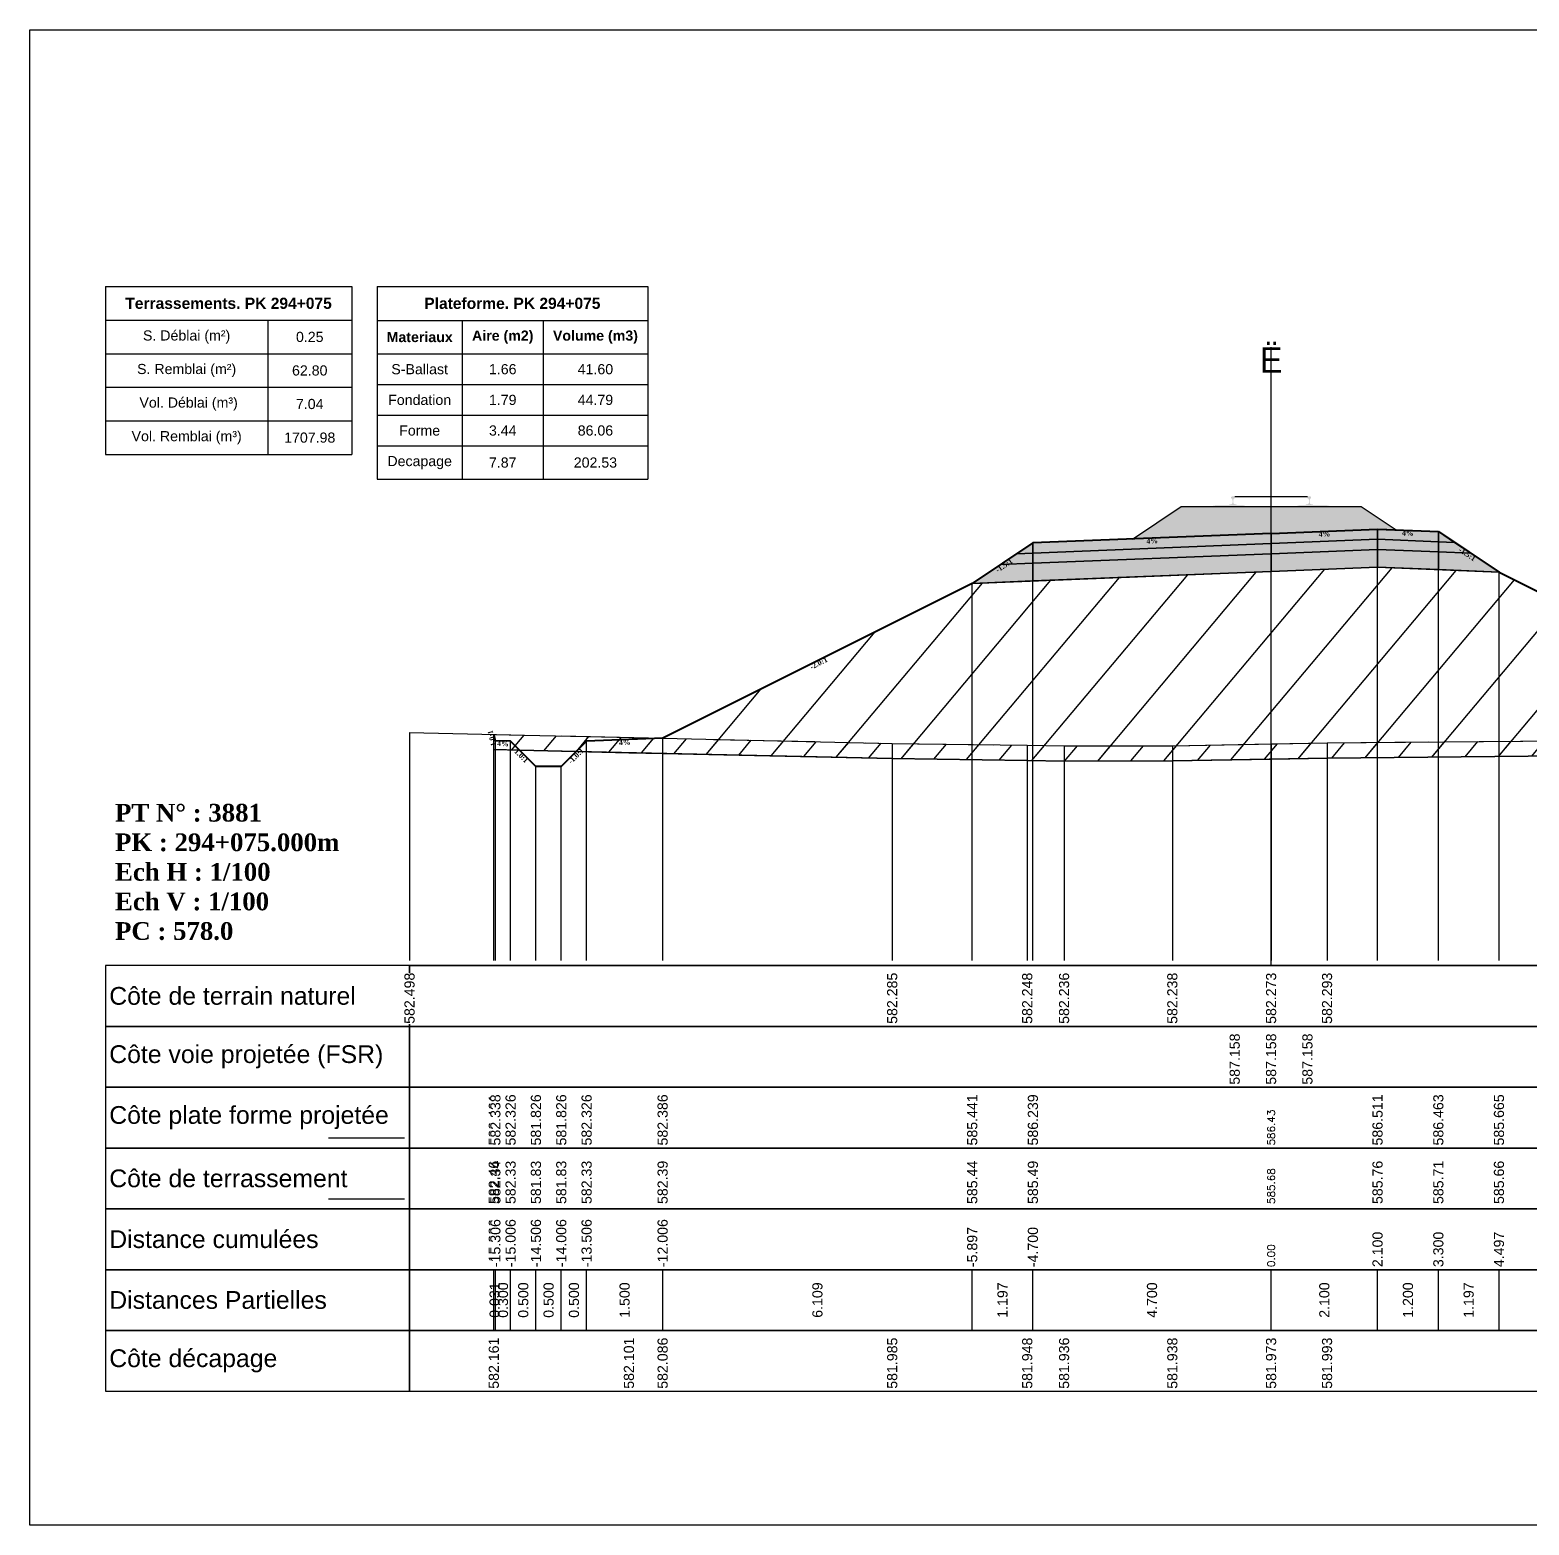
# Model space of a CAD drawing. Header units: millimetres. Extents: x 2762 to 3076, y 916 to 3305.
# Drawn here: x 2797.56 to 2827.14, y 1549.65 to 1579.15 of the extents above; entities that cross this region are included whole.
import ezdxf

# ---------------------------------------------------------------- set-up
doc = ezdxf.new("R2010")
doc.units = ezdxf.units.MM
doc.header["$LTSCALE"] = 2
doc.linetypes.add('CACHE', pattern=[9.525, 6.35, -3.175])
doc.linetypes.add('DASHED', pattern=[0.75, 0.5, -0.25])
for name, color, linetype in [('C-ANNO-TABL', 1, 'Continuous'), ('C-ANNO-TABL-TEXT', 150, 'Continuous'), ('C-ANNO-TABL-TITL', 150, 'Continuous'), ('C-ANNO-TABL-TTBL', 5, 'Continuous'), ('C-ROAD-CORR', 5, 'Continuous'), ('C-ROAD-SCTN', 7, 'Continuous')]:
    doc.layers.add(name, color=color, linetype=linetype)
doc.styles.add('ARIAL', font='arial.ttf')
doc.styles.add('C3D_Etiquette', font='romans.shx')
doc.styles.add('C3D_Profil_Travers', font='romans.shx')
doc.styles.get("Standard").update_dxf_attribs({"font": 'arial.ttf'})

msp = doc.modelspace()

# ---------------------------------------------------------------- hatches: boundary and pattern name
at = {"linetype": 'Continuous', "lineweight": -3}
h = msp.add_hatch(dxfattribs=at)
h.set_pattern_fill('GRAVEL', color=252, scale=0.009, style=0)
h.set_pattern_definition([(228.0128, (2819.486781, 1569.329864), (-1.8288, -2.0574), [0.030755, -3.0447435]), (184.96974, (2819.466207, 1569.307004), (2.743199999, 0.228600013), [0.0527764, -5.2248644]), (132.51045, (2819.413629, 1569.302432), (2.286, -2.5146), [0.0372133, -3.684125]), (267.2737, (2819.324475, 1569.245282), (0.2286, 4.572), [0.0480604, -4.7579794]), (292.83365, (2819.322189, 1569.197276), (-1.143, 2.7432), [0.047127, -4.6655827]), (357.2737, (2819.340477, 1569.153842), (-4.572, 0.2286), [0.0480604, -4.7579794]), (37.69424, (2819.388483, 1569.1515555), (-2.9718, -2.286), [0.0635574, -6.2921804]), (72.25533, (2819.438775, 1569.1904175), (1.6002, 5.0292), [0.0600048, -5.940473]), (121.42957, (2819.457063, 1569.247568), (-1.8288, 2.9718), [0.048223, -4.774099]), (175.23636, (2819.431917, 1569.288716), (2.5146, -0.2286), [0.055054, -2.697654]), (222.39744, (2819.377053, 1569.2932875), (-2.7432, -2.5146), [0.071197, -7.0485095]), (138.81407, (2819.55079, 1569.242996), (-1.6002, 1.3716), [0.0243004, -2.405751]), (171.46923, (2819.532501, 1569.258998), (2.9718, -0.4572), [0.0462314, -4.5769175]), (225, (2819.48678, 1569.26586), (-3e-17, -0.2286), [0.032329, -0.29096]), (203.1986, (2819.47078, 1569.293288), (1.143, 0.4572), [0.01741, -1.723556]), (291.8014, (2819.454777, 1569.28643), (-0.2286, 0.6858), [0.024621, -1.206428]), (30.9638, (2819.46392, 1569.26357), (0.6858, 0.4572), [0.039989, -1.292967]), (161.565, (2819.49821, 1569.28414), (0.4572, -0.2286), [0.028916, -0.693981]), (16.38954, (2819.322189, 1569.28643), (2.286, 0.6858), [0.040508, -4.0102944]), (70.34618, (2819.361051, 1569.29786), (-0.9144, -2.5146), [0.033984, -3.3643994]), (293.1986, (2819.49821, 1569.329864), (-0.4572, 1.143), [0.034819, -1.7061465]), (343.61046, (2819.511927, 1569.29786), (-2.286, 0.6858), [0.040508, -4.0102944]), (339.44395, (2819.32219, 1569.144698), (-1.143, 0.4572), [0.039063, -1.914096]), (294.77514, (2819.358765, 1569.130982), (-1.143, 2.5146), [0.0327305, -3.2403234]), (66.8014, (2819.500497, 1569.101264), (0.4572, 1.143), [0.034819, -1.7061465]), (17.35402, (2819.514213, 1569.133268), (-2.9718, -0.9144), [0.0383204, -3.793714]), (69.44395, (2819.388483, 1569.101264), (-0.4572, -1.143), [0.0195316, -1.933628]), (101.3099, (2819.48678, 1569.101264), (-0.2286, 0.9144), [0.011656, -1.1539795]), (165.9638, (2819.484495, 1569.112694), (0.6858, -0.2286), [0.047127, -0.895415]), (186.009, (2819.438775, 1569.124124), (2.286, 0.2286), [0.043674, -4.323723]), (303.69, (2819.46392, 1569.242996), (-0.2286, 0.4572), [0.032969, -0.79126]), (353.15723, (2819.482209, 1569.2155635), (3.8862, -0.4572), [0.05756, -5.698441]), (60.9454, (2819.53936, 1569.208706), (-0.9144, -1.6002), [0.023536, -2.330045]), (90, (2819.5508, 1569.22928), (-0.2286, 0.2286), [0.013716, -0.214884]), (120.25644, (2819.434203, 1569.130982), (0.9144, -1.6002), [0.031758, -3.1440547]), (48.0128, (2819.418201, 1569.158414), (1.8288, 2.0574), [0.06151, -3.0139886]), (0, (2819.45935, 1569.20413), (0.2286, 0.2286), [0.059436, -0.169164]), (325.30485, (2819.518785, 1569.204134), (2.286, -1.6002), [0.036145, -3.5783385]), (254.0546, (2819.548503, 1569.18356), (-0.2286, -0.9144), [0.033285, -1.6309485]), (207.64598, (2819.539359, 1569.151556), (-4.3434, -2.286), [0.054193, -5.365122]), (175.42608, (2819.491353, 1569.1264095), (-2.9718, 0.2286), [0.0573327, -5.675926])])
h.paths.add_polyline_path([(2819.322, 1569.101), (2820.28, 1569.74), (2823.83, 1569.74), (2824.519, 1569.28), (2824.155, 1569.295)])
msp.add_hatch(color=254, dxfattribs=at).paths.add_polyline_path([(2820.837, 1569.558), (2820.837, 1569.743), (2820.952, 1569.764), (2821.3, 1569.764), (2821.3, 1569.77), (2821.226, 1569.77), (2821.226, 1569.779), (2821.227, 1569.78), (2821.229, 1569.781), (2821.23, 1569.782), (2821.25, 1569.783), (2821.253, 1569.784), (2821.256, 1569.785), (2821.284, 1569.795), (2821.287, 1569.797), (2821.288, 1569.798), (2821.289, 1569.799), (2821.29, 1569.803), (2821.291, 1569.811), (2821.292, 1569.82), (2821.293, 1569.83), (2821.293, 1569.854), (2821.292, 1569.87), (2821.292, 1569.876), (2821.291, 1569.882), (2821.29, 1569.887), (2821.29, 1569.888), (2821.289, 1569.892), (2821.288, 1569.893), (2821.287, 1569.895), (2821.286, 1569.896), (2821.285, 1569.897), (2821.269, 1569.903), (2821.267, 1569.904), (2821.266, 1569.905), (2821.265, 1569.907), (2821.265, 1569.909), (2821.265, 1569.927), (2821.266, 1569.932), (2821.267, 1569.934), (2821.269, 1569.936), (2821.271, 1569.938), (2821.274, 1569.939), (2821.275, 1569.94), (2821.279, 1569.94), (2821.283, 1569.941), (2821.286, 1569.941), (2821.29, 1569.941), (2821.295, 1569.941), (2821.298, 1569.941), (2821.301, 1569.942), (2821.305, 1569.941), (2821.308, 1569.941), (2821.312, 1569.941), (2821.317, 1569.941), (2821.32, 1569.941), (2821.324, 1569.94), (2821.328, 1569.94), (2821.329, 1569.939), (2821.331, 1569.938), (2821.334, 1569.936), (2821.336, 1569.934), (2821.337, 1569.932), (2821.337, 1569.927), (2821.337, 1569.909), (2821.337, 1569.907), (2821.337, 1569.905), (2821.336, 1569.904), (2821.334, 1569.903), (2821.318, 1569.897), (2821.317, 1569.896), (2821.315, 1569.895), (2821.314, 1569.893), (2821.314, 1569.892), (2821.313, 1569.888), (2821.312, 1569.887), (2821.312, 1569.882), (2821.311, 1569.876), (2821.31, 1569.87), (2821.31, 1569.854), (2821.31, 1569.83), (2821.311, 1569.82), (2821.312, 1569.811), (2821.313, 1569.803), (2821.314, 1569.799), (2821.315, 1569.798), (2821.316, 1569.797), (2821.318, 1569.795), (2821.347, 1569.785), (2821.35, 1569.784), (2821.353, 1569.783), (2821.373, 1569.782), (2821.374, 1569.781), (2821.375, 1569.78), (2821.376, 1569.779), (2821.376, 1569.77), (2821.302, 1569.77), (2821.302, 1569.764), (2821.506, 1569.764), (2821.638, 1569.733), (2822.472, 1569.733), (2822.603, 1569.764), (2822.807, 1569.764), (2822.807, 1569.77), (2822.733, 1569.77), (2822.733, 1569.779), (2822.734, 1569.78), (2822.736, 1569.781), (2822.737, 1569.782), (2822.757, 1569.783), (2822.76, 1569.784), (2822.763, 1569.785), (2822.791, 1569.795), (2822.794, 1569.797), (2822.795, 1569.798), (2822.796, 1569.799), (2822.797, 1569.803), (2822.798, 1569.811), (2822.799, 1569.82), (2822.8, 1569.83), (2822.8, 1569.854), (2822.799, 1569.87), (2822.799, 1569.876), (2822.798, 1569.882), (2822.797, 1569.887), (2822.797, 1569.888), (2822.796, 1569.892), (2822.795, 1569.893), (2822.794, 1569.895), (2822.793, 1569.896), (2822.792, 1569.897), (2822.776, 1569.903), (2822.774, 1569.904), (2822.773, 1569.905), (2822.772, 1569.907), (2822.772, 1569.909), (2822.772, 1569.927), (2822.773, 1569.932), (2822.774, 1569.934), (2822.776, 1569.936), (2822.778, 1569.938), (2822.781, 1569.939), (2822.782, 1569.94), (2822.786, 1569.94), (2822.79, 1569.941), (2822.793, 1569.941), (2822.797, 1569.941), (2822.802, 1569.941), (2822.805, 1569.941), (2822.808, 1569.942), (2822.812, 1569.941), (2822.815, 1569.941), (2822.819, 1569.941), (2822.824, 1569.941), (2822.827, 1569.941), (2822.831, 1569.94), (2822.835, 1569.94), (2822.836, 1569.939), (2822.838, 1569.938), (2822.841, 1569.936), (2822.843, 1569.934), (2822.844, 1569.932), (2822.844, 1569.927), (2822.844, 1569.909), (2822.844, 1569.907), (2822.844, 1569.905), (2822.843, 1569.904), (2822.841, 1569.903), (2822.825, 1569.897), (2822.824, 1569.896), (2822.822, 1569.895), (2822.821, 1569.893), (2822.821, 1569.892), (2822.82, 1569.888), (2822.819, 1569.887), (2822.819, 1569.882), (2822.818, 1569.876), (2822.817, 1569.87), (2822.817, 1569.854), (2822.817, 1569.83), (2822.818, 1569.82), (2822.819, 1569.811), (2822.82, 1569.803), (2822.821, 1569.799), (2822.822, 1569.798), (2822.823, 1569.797), (2822.825, 1569.795), (2822.854, 1569.785), (2822.857, 1569.784), (2822.86, 1569.783), (2822.88, 1569.782), (2822.881, 1569.781), (2822.882, 1569.78), (2822.883, 1569.779), (2822.883, 1569.77), (2822.809, 1569.77), (2822.809, 1569.764), (2823.157, 1569.764), (2823.272, 1569.743), (2823.272, 1569.558)])
h = msp.add_hatch(color=11, dxfattribs=at)
h.paths.add_polyline_path([(2825.355, 1569.047), (2825.355, 1569.247), (2825.674, 1569.034)])
h.paths.add_polyline_path([(2824.155, 1569.095), (2824.155, 1569.295), (2825.355, 1569.247), (2825.355, 1569.047)])
h.paths.add_polyline_path([(2822.055, 1569.011), (2822.055, 1569.211), (2824.155, 1569.295), (2824.155, 1569.095)])
h.paths.add_polyline_path([(2817.355, 1568.823), (2817.355, 1569.023), (2822.055, 1569.211), (2822.055, 1569.011)])
h.paths.add_polyline_path([(2817.035, 1568.81), (2817.355, 1569.023), (2817.355, 1568.823)])
h = msp.add_hatch(color=83, dxfattribs=at)
h.paths.add_polyline_path([(2825.355, 1568.497), (2825.355, 1568.847), (2825.993, 1568.821), (2826.551, 1568.449)])
h.paths.add_polyline_path([(2824.155, 1568.545), (2824.155, 1568.895), (2825.355, 1568.847), (2825.355, 1568.497)])
h.paths.add_polyline_path([(2822.055, 1568.461), (2822.055, 1568.811), (2824.155, 1568.895), (2824.155, 1568.545)])
h.paths.add_polyline_path([(2817.355, 1568.273), (2817.355, 1568.623), (2822.055, 1568.811), (2822.055, 1568.461)])
h.paths.add_polyline_path([(2816.158, 1568.225), (2816.716, 1568.597), (2817.355, 1568.623), (2817.355, 1568.273)])
h = msp.add_hatch(color=30, dxfattribs=at)
h.paths.add_polyline_path([(2825.355, 1568.847), (2825.355, 1569.047), (2825.674, 1569.034), (2825.993, 1568.821)])
h.paths.add_polyline_path([(2824.155, 1568.895), (2824.155, 1569.095), (2825.355, 1569.047), (2825.355, 1568.847)])
h.paths.add_polyline_path([(2822.055, 1568.811), (2822.055, 1569.011), (2824.155, 1569.095), (2824.155, 1568.895)])
h.paths.add_polyline_path([(2817.355, 1568.623), (2817.355, 1568.823), (2822.055, 1569.011), (2822.055, 1568.811)])
h.paths.add_polyline_path([(2816.716, 1568.597), (2817.035, 1568.81), (2817.355, 1568.823), (2817.355, 1568.623)])
h = msp.add_hatch(dxfattribs=at)
h.set_pattern_fill('_U', color=3, angle=50, style=0, pattern_type=0)
h.set_pattern_definition([(50, (2808.3471, 1564.9084), (-0.766044, 0.642788), [])])
h.paths.add_polyline_path([(2808.347, 1564.908), (2808.549, 1565.11), (2810.049, 1565.17), (2816.158, 1568.225), (2824.155, 1568.545), (2826.551, 1568.449), (2832.945, 1565.252), (2832.945, 1564.952), (2830.597, 1564.848), (2823.159, 1564.777), (2820.106, 1564.722), (2817.97, 1564.72), (2817.243, 1564.732), (2814.579, 1564.769)])
h.paths.add_polyline_path([(2806.718, 1564.945), (2806.718, 1565.245), (2806.749, 1565.122), (2807.049, 1565.11), (2807.226, 1564.933)])
h = msp.add_hatch(dxfattribs=at)
h.set_pattern_fill('_U', color=150, scale=0.5, angle=50, style=0, pattern_type=0)
h.set_pattern_definition([(50, (2808.34707, 1564.90836), (-0.383022, 0.321394), [])])
h.paths.add_polyline_path([(2808.347, 1564.908), (2808.549, 1565.11), (2810.049, 1565.17), (2814.579, 1565.069), (2817.243, 1565.032), (2817.97, 1565.02), (2820.106, 1565.022), (2823.159, 1565.077), (2830.597, 1565.148), (2832.945, 1565.252), (2832.945, 1564.952), (2830.597, 1564.848), (2823.159, 1564.777), (2820.106, 1564.722), (2817.97, 1564.72), (2817.243, 1564.732), (2814.579, 1564.769)])
h.paths.add_polyline_path([(2806.718, 1565.245), (2810.049, 1565.17), (2808.549, 1565.11), (2808.347, 1564.908), (2807.226, 1564.933), (2807.049, 1565.11), (2806.749, 1565.122)])
h.paths.add_polyline_path([(2806.718, 1564.945), (2806.718, 1565.245), (2806.749, 1565.122), (2807.049, 1565.11), (2807.226, 1564.933)])

# ---------------------------------------------------------------- linework, layer by layer
at = {"color": 7, "linetype": 'Continuous', "lineweight": -3}
for p, q in [((2822.055, 1560.684), (2822.055, 1572.884)), ((2805.054, 1560.684), (2839.056, 1560.684)), ((2806.718, 1553.484), (2806.718, 1554.684)), ((2806.749, 1553.484), (2806.749, 1554.684)), ((2806.749, 1553.484), (2806.749, 1554.684)), ((2807.049, 1553.484), (2807.049, 1554.684)), ((2807.049, 1553.484), (2807.049, 1554.684)), ((2807.549, 1553.484), (2807.549, 1554.684)), ((2807.549, 1553.484), (2807.549, 1554.684)), ((2808.049, 1553.484), (2808.049, 1554.684)), ((2808.049, 1553.484), (2808.049, 1554.684)), ((2808.549, 1553.484), (2808.549, 1554.684)), ((2808.549, 1553.484), (2808.549, 1554.684)), ((2810.049, 1553.484), (2810.049, 1554.684)), ((2810.049, 1553.484), (2810.049, 1554.684)), ((2816.158, 1553.484), (2816.158, 1554.684)), ((2816.158, 1553.484), (2816.158, 1554.684)), ((2817.355, 1553.484), (2817.355, 1554.684)), ((2817.355, 1553.484), (2817.355, 1554.684)), ((2822.055, 1553.484), (2822.055, 1554.684)), ((2822.055, 1553.484), (2822.055, 1554.684)), ((2824.155, 1553.484), (2824.155, 1554.684)), ((2824.155, 1553.484), (2824.155, 1554.684)), ((2825.355, 1553.484), (2825.355, 1554.684)), ((2825.355, 1553.484), (2825.355, 1554.684)), ((2826.551, 1553.484), (2826.551, 1554.684)), ((2826.551, 1553.484), (2826.551, 1554.684))]:
    msp.add_line(p, q, dxfattribs=at)
at = {"color": 251, "linetype": 'Continuous', "lineweight": -3}
for p, q in [((2819.322, 1569.101), (2820.28, 1569.74)), ((2820.28, 1569.74), (2823.83, 1569.74)), ((2823.83, 1569.74), (2824.519, 1569.28)), ((2817.355, 1569.023), (2822.055, 1569.211)), ((2824.155, 1569.295), (2819.322, 1569.101)), ((2822.055, 1569.211), (2824.155, 1569.295)), ((2822.055, 1569.011), (2822.055, 1569.211)), ((2822.055, 1569.211), (2822.055, 1569.011)), ((2824.519, 1569.28), (2824.155, 1569.295)), ((2824.155, 1569.095), (2824.155, 1569.295)), ((2824.155, 1569.295), (2825.355, 1569.247)), ((2824.155, 1569.295), (2824.155, 1569.095)), ((2825.355, 1569.047), (2825.355, 1569.247)), ((2825.355, 1569.247), (2825.674, 1569.034)), ((2825.355, 1569.247), (2825.355, 1569.047)), ((2817.035, 1568.81), (2817.355, 1569.023)), ((2817.355, 1568.823), (2817.035, 1568.81)), ((2817.355, 1568.823), (2817.355, 1569.023)), ((2817.355, 1569.023), (2817.355, 1568.823)), ((2822.055, 1569.011), (2817.355, 1568.823)), ((2824.155, 1569.095), (2822.055, 1569.011)), ((2825.355, 1569.047), (2824.155, 1569.095)), ((2825.674, 1569.034), (2825.355, 1569.047))]:
    msp.add_line(p, q, dxfattribs=at)
at = {"color": 53, "linetype": 'Continuous', "lineweight": -3}
for p, q in [((2817.035, 1568.81), (2817.355, 1568.823)), ((2817.355, 1568.823), (2822.055, 1569.011)), ((2817.355, 1568.623), (2817.355, 1568.823)), ((2817.355, 1568.823), (2817.355, 1568.623)), ((2822.055, 1569.011), (2824.155, 1569.095)), ((2822.055, 1568.811), (2822.055, 1569.011)), ((2822.055, 1569.011), (2822.055, 1568.811)), ((2824.155, 1568.895), (2822.055, 1568.811)), ((2822.055, 1568.811), (2824.155, 1568.895)), ((2824.155, 1568.895), (2824.155, 1569.095)), ((2824.155, 1569.095), (2825.355, 1569.047)), ((2824.155, 1569.095), (2824.155, 1568.895)), ((2825.355, 1568.847), (2824.155, 1568.895)), ((2824.155, 1568.545), (2824.155, 1568.895)), ((2824.155, 1568.895), (2825.355, 1568.847)), ((2824.155, 1568.895), (2824.155, 1568.545)), ((2825.355, 1568.847), (2825.355, 1569.047)), ((2825.355, 1569.047), (2825.674, 1569.034)), ((2825.355, 1569.047), (2825.355, 1568.847)), ((2825.993, 1568.821), (2825.355, 1568.847)), ((2825.355, 1568.497), (2825.355, 1568.847)), ((2825.355, 1568.847), (2825.993, 1568.821)), ((2825.355, 1568.847), (2825.355, 1568.497)), ((2825.674, 1569.034), (2825.993, 1568.821)), ((2825.993, 1568.821), (2826.551, 1568.449)), ((2816.158, 1568.225), (2816.716, 1568.597)), ((2816.716, 1568.597), (2817.035, 1568.81)), ((2817.355, 1568.623), (2816.716, 1568.597)), ((2816.716, 1568.597), (2817.355, 1568.623)), ((2822.055, 1568.811), (2817.355, 1568.623)), ((2817.355, 1568.623), (2822.055, 1568.811)), ((2817.355, 1568.273), (2817.355, 1568.623)), ((2817.355, 1568.623), (2817.355, 1568.273)), ((2822.055, 1568.461), (2822.055, 1568.811)), ((2822.055, 1568.811), (2822.055, 1568.461)), ((2824.155, 1568.545), (2822.055, 1568.461)), ((2825.355, 1568.497), (2824.155, 1568.545)), ((2817.355, 1568.273), (2816.158, 1568.225)), ((2822.055, 1568.461), (2817.355, 1568.273)), ((2826.551, 1568.449), (2825.355, 1568.497))]:
    msp.add_line(p, q, dxfattribs=at)
at = {"color": 253, "linetype": 'Continuous', "lineweight": -3}
for p, q in [((2816.158, 1568.225), (2824.155, 1568.545)), ((2824.155, 1568.545), (2826.551, 1568.449)), ((2810.049, 1565.17), (2816.158, 1568.225)), ((2826.551, 1568.449), (2832.945, 1565.252)), ((2806.718, 1565.245), (2810.049, 1565.17)), ((2806.749, 1565.122), (2806.718, 1565.245)), ((2806.718, 1564.945), (2806.718, 1565.245)), ((2806.718, 1565.245), (2806.749, 1565.122)), ((2806.718, 1564.945), (2806.718, 1565.245)), ((2806.718, 1565.245), (2806.749, 1565.122)), ((2807.049, 1565.11), (2806.749, 1565.122)), ((2806.749, 1565.122), (2807.049, 1565.11)), ((2806.749, 1565.122), (2807.049, 1565.11)), ((2807.226, 1564.933), (2807.049, 1565.11)), ((2807.049, 1565.11), (2807.226, 1564.933)), ((2807.049, 1565.11), (2807.226, 1564.933)), ((2808.347, 1564.908), (2808.549, 1565.11)), ((2808.549, 1565.11), (2808.347, 1564.908)), ((2808.347, 1564.908), (2808.549, 1565.11)), ((2808.549, 1565.11), (2810.049, 1565.17)), ((2810.049, 1565.17), (2808.549, 1565.11)), ((2808.549, 1565.11), (2810.049, 1565.17)), ((2810.049, 1565.17), (2814.579, 1565.069)), ((2814.579, 1565.069), (2817.243, 1565.032)), ((2817.243, 1565.032), (2817.97, 1565.02)), ((2817.97, 1565.02), (2820.106, 1565.022)), ((2820.106, 1565.022), (2823.159, 1565.077)), ((2823.159, 1565.077), (2830.597, 1565.148)), ((2807.226, 1564.933), (2806.718, 1564.945)), ((2807.226, 1564.933), (2806.718, 1564.945)), ((2808.347, 1564.908), (2807.226, 1564.933)), ((2807.226, 1564.933), (2808.347, 1564.908)), ((2807.549, 1564.61), (2807.226, 1564.933)), ((2808.347, 1564.908), (2808.049, 1564.61)), ((2814.579, 1564.769), (2808.347, 1564.908)), ((2814.579, 1564.769), (2808.347, 1564.908)), ((2817.243, 1564.732), (2814.579, 1564.769)), ((2817.243, 1564.732), (2814.579, 1564.769)), ((2817.97, 1564.72), (2817.243, 1564.732)), ((2817.97, 1564.72), (2817.243, 1564.732)), ((2820.106, 1564.722), (2817.97, 1564.72)), ((2820.106, 1564.722), (2817.97, 1564.72)), ((2823.159, 1564.777), (2820.106, 1564.722)), ((2823.159, 1564.777), (2820.106, 1564.722)), ((2830.597, 1564.848), (2823.159, 1564.777)), ((2830.597, 1564.848), (2823.159, 1564.777)), ((2808.049, 1564.61), (2807.549, 1564.61))]:
    msp.add_line(p, q, dxfattribs=at)
at = {"color": 8, "linetype": 'CACHE', "lineweight": -3}
for p, q in [((2824.155, 1560.784), (2824.155, 1568.545)), ((2816.158, 1560.784), (2816.158, 1568.225)), ((2817.355, 1560.784), (2817.355, 1568.273)), ((2822.055, 1560.784), (2822.055, 1568.461)), ((2822.055, 1560.784), (2822.055, 1568.461)), ((2825.355, 1560.784), (2825.355, 1568.497)), ((2826.551, 1560.784), (2826.551, 1568.449)), ((2806.718, 1560.784), (2806.718, 1565.245)), ((2806.749, 1560.784), (2806.749, 1565.122)), ((2807.049, 1560.784), (2807.049, 1565.11)), ((2808.549, 1560.784), (2808.549, 1565.11)), ((2810.049, 1560.784), (2810.049, 1565.17)), ((2807.549, 1560.784), (2807.549, 1564.61)), ((2808.049, 1560.784), (2808.049, 1564.61))]:
    msp.add_line(p, q, dxfattribs=at)
at = {"color": 105, "linetype": 'DASHED', "lineweight": -3, "ltscale": 2}
for p, q in [((2805.055, 1565.282), (2814.579, 1565.069)), ((2814.579, 1565.069), (2817.243, 1565.032)), ((2817.243, 1565.032), (2817.97, 1565.02)), ((2817.97, 1565.02), (2820.106, 1565.022)), ((2820.106, 1565.022), (2822.055, 1565.057)), ((2822.055, 1565.057), (2823.159, 1565.077)), ((2823.159, 1565.077), (2830.597, 1565.148))]:
    msp.add_line(p, q, dxfattribs=at)
at = {"color": 98, "linetype": 'CACHE', "lineweight": -3}
for p, q in [((2805.055, 1565.282), (2805.055, 1560.784)), ((2814.579, 1565.069), (2814.579, 1560.784)), ((2817.243, 1565.032), (2817.243, 1560.784)), ((2817.97, 1565.02), (2817.97, 1560.784)), ((2820.106, 1565.022), (2820.106, 1560.784)), ((2822.055, 1565.057), (2822.055, 1560.784)), ((2823.159, 1565.077), (2823.159, 1560.784))]:
    msp.add_line(p, q, dxfattribs=at)
at = {"color": 6, "linetype": 'Continuous', "lineweight": -3}
for p, q in [((2806.718, 1564.945), (2809.384, 1564.885)), ((2809.384, 1564.885), (2810.049, 1564.87)), ((2810.049, 1564.87), (2814.579, 1564.769)), ((2814.579, 1564.769), (2817.243, 1564.732)), ((2817.243, 1564.732), (2817.97, 1564.72)), ((2817.97, 1564.72), (2820.106, 1564.722)), ((2820.106, 1564.722), (2822.055, 1564.757)), ((2822.055, 1564.757), (2823.159, 1564.777)), ((2823.159, 1564.777), (2830.597, 1564.848))]:
    msp.add_line(p, q, dxfattribs=at)
at = {"color": 154, "linetype": 'Continuous', "lineweight": -3}
msp.add_line((2803.454, 1557.284), (2804.954, 1557.284), dxfattribs=at)
at = {"color": 1, "linetype": 'Continuous', "lineweight": -3}
msp.add_line((2803.454, 1556.084), (2804.954, 1556.084), dxfattribs=at)
at = {"color": 7, "linetype": 'Continuous', "lineweight": -3}
for points in [[(2805.054, 1559.484), (2805.054, 1560.684), (2799.054, 1560.684), (2799.054, 1559.484)], [(2805.054, 1559.484), (2839.056, 1559.484), (2839.056, 1560.684), (2805.054, 1560.684)], [(2805.054, 1558.284), (2805.054, 1559.484), (2799.054, 1559.484), (2799.054, 1558.284)], [(2805.054, 1558.284), (2839.056, 1558.284), (2839.056, 1559.484), (2805.054, 1559.484)], [(2805.054, 1557.084), (2805.054, 1558.284), (2799.054, 1558.284), (2799.054, 1557.084)], [(2805.054, 1557.084), (2839.056, 1557.084), (2839.056, 1558.284), (2805.054, 1558.284)], [(2805.054, 1555.884), (2805.054, 1557.084), (2799.054, 1557.084), (2799.054, 1555.884)], [(2805.054, 1555.884), (2839.056, 1555.884), (2839.056, 1557.084), (2805.054, 1557.084)], [(2805.054, 1554.684), (2805.054, 1555.884), (2799.054, 1555.884), (2799.054, 1554.684)], [(2805.054, 1554.684), (2839.056, 1554.684), (2839.056, 1555.884), (2805.054, 1555.884)], [(2805.054, 1553.484), (2805.054, 1554.684), (2799.054, 1554.684), (2799.054, 1553.484)], [(2805.054, 1553.484), (2839.056, 1553.484), (2839.056, 1554.684), (2805.054, 1554.684)], [(2805.054, 1552.284), (2805.054, 1553.484), (2799.054, 1553.484), (2799.054, 1552.284)], [(2805.054, 1552.284), (2839.056, 1552.284), (2839.056, 1553.484), (2805.054, 1553.484)]]:
    msp.add_3dface(points, dxfattribs=at)
at = {"layer": 'C-ANNO-TABL', "color": 7, "linetype": 'Continuous', "lineweight": -3}
for p, q in [((2799.054, 1573.419), (2802.258, 1573.419)), ((2802.258, 1573.419), (2803.913, 1573.419)), ((2802.258, 1573.419), (2802.258, 1572.757)), ((2804.413, 1573.416), (2806.095, 1573.416)), ((2806.095, 1573.416), (2807.691, 1573.416)), ((2806.095, 1573.416), (2806.095, 1572.754)), ((2807.691, 1573.416), (2809.753, 1573.416)), ((2807.691, 1573.416), (2807.691, 1572.754)), ((2799.054, 1572.757), (2802.258, 1572.757)), ((2802.258, 1572.757), (2803.913, 1572.757)), ((2802.258, 1572.757), (2802.258, 1572.095)), ((2804.413, 1572.754), (2806.095, 1572.754)), ((2806.095, 1572.754), (2807.691, 1572.754)), ((2806.095, 1572.754), (2806.095, 1572.147)), ((2807.691, 1572.754), (2809.753, 1572.754)), ((2807.691, 1572.754), (2807.691, 1572.147)), ((2799.054, 1572.095), (2802.258, 1572.095)), ((2802.258, 1572.095), (2803.913, 1572.095)), ((2802.258, 1572.095), (2802.258, 1571.432)), ((2804.413, 1572.147), (2806.095, 1572.147)), ((2806.095, 1572.147), (2807.691, 1572.147)), ((2806.095, 1572.147), (2806.095, 1571.543)), ((2807.691, 1572.147), (2809.753, 1572.147)), ((2807.691, 1572.147), (2807.691, 1571.543)), ((2804.413, 1571.543), (2806.095, 1571.543)), ((2806.095, 1571.543), (2807.691, 1571.543)), ((2806.095, 1571.543), (2806.095, 1570.939)), ((2807.691, 1571.543), (2809.753, 1571.543)), ((2807.691, 1571.543), (2807.691, 1570.939)), ((2799.054, 1571.432), (2802.258, 1571.432)), ((2802.258, 1571.432), (2803.913, 1571.432)), ((2802.258, 1571.432), (2802.258, 1570.77)), ((2804.413, 1570.939), (2806.095, 1570.939)), ((2806.095, 1570.939), (2807.691, 1570.939)), ((2806.095, 1570.939), (2806.095, 1570.28)), ((2807.691, 1570.939), (2809.753, 1570.939)), ((2807.691, 1570.939), (2807.691, 1570.28))]:
    msp.add_line(p, q, dxfattribs=at)
at = {"layer": 'C-ANNO-TABL-TTBL', "color": 7, "linetype": 'Continuous', "lineweight": -3}
for p, q in [((2799.054, 1574.084), (2803.913, 1574.084)), ((2799.054, 1574.084), (2799.054, 1573.419)), ((2803.913, 1574.084), (2803.913, 1573.419)), ((2804.413, 1574.084), (2809.753, 1574.084)), ((2804.413, 1574.084), (2804.413, 1573.416)), ((2809.753, 1574.084), (2809.753, 1573.416)), ((2799.054, 1573.419), (2799.054, 1572.757)), ((2803.913, 1573.419), (2803.913, 1572.757)), ((2804.413, 1573.416), (2804.413, 1572.754)), ((2809.753, 1573.416), (2809.753, 1572.754)), ((2799.054, 1572.757), (2799.054, 1572.095)), ((2803.913, 1572.757), (2803.913, 1572.095)), ((2804.413, 1572.754), (2804.413, 1572.147)), ((2809.753, 1572.754), (2809.753, 1572.147)), ((2799.054, 1572.095), (2799.054, 1571.432)), ((2803.913, 1572.095), (2803.913, 1571.432)), ((2804.413, 1572.147), (2804.413, 1571.543)), ((2809.753, 1572.147), (2809.753, 1571.543)), ((2804.413, 1571.543), (2804.413, 1570.939)), ((2809.753, 1571.543), (2809.753, 1570.939)), ((2799.054, 1571.432), (2799.054, 1570.77)), ((2803.913, 1571.432), (2803.913, 1570.77)), ((2804.413, 1570.939), (2804.413, 1570.28)), ((2809.753, 1570.939), (2809.753, 1570.28)), ((2799.054, 1570.77), (2802.258, 1570.77)), ((2802.258, 1570.77), (2803.913, 1570.77)), ((2804.413, 1570.28), (2806.095, 1570.28)), ((2806.095, 1570.28), (2807.691, 1570.28)), ((2807.691, 1570.28), (2809.753, 1570.28))]:
    msp.add_line(p, q, dxfattribs=at)
at = {"layer": 'C-ROAD-CORR', "color": 1, "linetype": 'Continuous', "lineweight": 40}
for p, q in [((2822.055, 1569.211), (2817.355, 1569.023)), ((2822.055, 1569.211), (2824.155, 1569.295)), ((2824.155, 1569.295), (2825.355, 1569.247)), ((2825.355, 1569.247), (2826.551, 1568.449)), ((2817.355, 1569.023), (2816.158, 1568.225)), ((2816.158, 1568.225), (2810.049, 1565.17)), ((2826.551, 1568.449), (2832.945, 1565.252)), ((2806.749, 1565.122), (2806.718, 1565.245)), ((2807.049, 1565.11), (2806.749, 1565.122)), ((2807.549, 1564.61), (2807.049, 1565.11)), ((2808.549, 1565.11), (2808.049, 1564.61)), ((2810.049, 1565.17), (2808.549, 1565.11)), ((2808.049, 1564.61), (2807.549, 1564.61))]:
    msp.add_line(p, q, dxfattribs=at)
at = {"layer": 'C-ROAD-CORR', "color": 102, "linetype": 'Continuous', "lineweight": -3, "ltscale": 0.5}
for p, q in [((2822.055, 1568.461), (2824.155, 1568.545)), ((2824.155, 1568.545), (2825.355, 1568.497)), ((2817.355, 1568.273), (2816.158, 1568.225)), ((2822.055, 1568.461), (2817.355, 1568.273)), ((2825.355, 1568.497), (2826.551, 1568.449))]:
    msp.add_line(p, q, dxfattribs=at)
at = {"layer": 'C-ROAD-CORR', "color": 1, "linetype": 'Continuous', "lineweight": -3}
for p, q in [((2807.549, 1564.61), (2807.049, 1565.11)), ((2808.549, 1565.11), (2808.049, 1564.61))]:
    msp.add_line(p, q, dxfattribs=at)
at = {"layer": 'C-ROAD-SCTN', "color": 140, "linetype": 'Continuous', "lineweight": -3}
for p, q in [((2819.322, 1569.101), (2820.28, 1569.74)), ((2820.28, 1569.74), (2820.323, 1569.74)), ((2820.323, 1569.74), (2822.055, 1569.74)), ((2822.055, 1569.74), (2823.786, 1569.74)), ((2823.786, 1569.74), (2823.83, 1569.74)), ((2823.83, 1569.74), (2824.519, 1569.28))]:
    msp.add_line(p, q, dxfattribs=at)
at = {"layer": 'C-ROAD-SCTN', "color": 154, "linetype": 'Continuous', "lineweight": -3}
for p, q in [((2821.337, 1569.942), (2822.055, 1569.942)), ((2822.055, 1569.942), (2822.772, 1569.942)), ((2817.355, 1569.023), (2822.055, 1569.211)), ((2822.055, 1569.211), (2824.155, 1569.295)), ((2824.155, 1569.295), (2825.355, 1569.247)), ((2825.355, 1569.247), (2826.551, 1568.449)), ((2816.158, 1568.225), (2817.355, 1569.023)), ((2810.049, 1565.17), (2816.158, 1568.225)), ((2826.551, 1568.449), (2832.945, 1565.252)), ((2806.718, 1565.245), (2806.749, 1565.122)), ((2806.749, 1565.122), (2807.049, 1565.11)), ((2807.049, 1565.11), (2807.549, 1564.61)), ((2808.049, 1564.61), (2808.549, 1565.11)), ((2808.549, 1565.11), (2810.049, 1565.17)), ((2807.549, 1564.61), (2808.049, 1564.61))]:
    msp.add_line(p, q, dxfattribs=at)
at = {"layer": 'C-ROAD-SCTN', "color": 1, "linetype": 'Continuous', "lineweight": -3}
for p, q in [((2822.055, 1568.461), (2824.155, 1568.545)), ((2824.155, 1568.545), (2825.355, 1568.497)), ((2810.049, 1565.17), (2816.158, 1568.225)), ((2816.158, 1568.225), (2817.355, 1568.273)), ((2817.355, 1568.273), (2822.055, 1568.461)), ((2825.355, 1568.497), (2826.551, 1568.449)), ((2826.551, 1568.449), (2832.945, 1565.252)), ((2806.718, 1565.245), (2806.749, 1565.122)), ((2806.749, 1565.122), (2807.049, 1565.11)), ((2807.049, 1565.11), (2807.549, 1564.61)), ((2808.049, 1564.61), (2808.549, 1565.11)), ((2808.549, 1565.11), (2810.049, 1565.17)), ((2807.549, 1564.61), (2808.049, 1564.61))]:
    msp.add_line(p, q, dxfattribs=at)

# ---------------------------------------------------------------- texts
at = {"color": 7, "linetype": 'Continuous', "lineweight": -3}
for s, insert, char_height, attachment_point, style in [('{\\fWingdings|b0|i0|c2|p0;Ë}', (2822.055, 1572.384), 0.5, 8, 'C3D_Profil_Travers'), ('{\\fTimes New Roman|b1|i0|c0|p18;PT N° : 3881\\PPK : 294+075.000m\\PEch H : 1/100\\PEch V : 1/100\\PPC : 578.0}', (2799.243, 1561.184), 0.35, 7, 'C3D_Profil_Travers'), ('{\\fArial|b0|i0|c0|p34;Côte de terrain naturel}', (2799.129, 1560.084), 0.35, 4, 'C3D_Etiquette'), ('{\\fArial|b0|i0|c0|p34;Côte plate forme projetée}', (2799.129, 1557.684), 0.35, 4, 'C3D_Etiquette'), ('{\\fArial|b0|i0|c0|p34;Côte de terrassement}', (2799.129, 1556.484), 0.35, 4, 'C3D_Etiquette'), ('{\\fArial|b0|i0|c0|p34;Distance cumulées}', (2799.129, 1555.284), 0.35, 4, 'C3D_Etiquette'), ('{\\fArial|b0|i0|c0|p34;Distances Partielles}', (2799.129, 1554.084), 0.35, 4, 'C3D_Etiquette'), ('{\\fArial|b0|i0|c0|p34;Côte décapage}', (2799.129, 1552.884), 0.35, 4, 'C3D_Etiquette')]:
    msp.add_mtext(s, dxfattribs=dict(at, insert=insert, char_height=char_height, attachment_point=attachment_point, style=style))
at = {"color": 7, "linetype": 'Continuous', "lineweight": -3, "char_height": 0.1, "style": 'C3D_Etiquette'}
for s, insert, width, attachment_point, rotation in [('{\\fTimes New Roman|b1|i0|c0|p18;4%}', (2819.705, 1569.113), 0.42071, 2, 2.2906), ('{\\fTimes New Roman|b1|i0|c0|p18;4%}', (2823.105, 1569.249), 0.37094, 2, 2.2906), ('{\\fTimes New Roman|b1|i0|c0|p18;4%}', (2824.754, 1569.267), 0.42071, 2, 357.7094), ('{\\fTimes New Roman|b1|i0|c0|p18;-1.5:1}', (2825.951, 1568.844), 0.34598, 2, 326.3099), ('{\\fTimes New Roman|b1|i0|c0|p18;-1.5:1}', (2816.758, 1568.62), 0.34598, 2, 33.6901), ('{\\fTimes New Roman|b1|i0|c0|p18;-2.0:1}', (2813.105, 1566.694), 0.34598, 2, 26.5651), ('{\\fTimes New Roman|b1|i0|c0|p18;1.0:1}', (2806.73, 1565.183), 0.29446, 8, 104.0362), ('{\\fTimes New Roman|b1|i0|c0|p18;4%}', (2806.899, 1565.112), 0.37094, 2, 357.7094), ('{\\fTimes New Roman|b1|i0|c0|p18;-1.0:1}', (2808.302, 1564.857), 0.34598, 2, 45), ('{\\fTimes New Roman|b1|i0|c0|p18;4%}', (2809.299, 1565.136), 0.42071, 2, 2.2906), ('{\\fTimes New Roman|b1|i0|c0|p18;1.0:1}', (2807.296, 1564.857), 0.29001, 2, 315)]:
    msp.add_mtext(s, dxfattribs=dict(at, insert=insert, width=width, attachment_point=attachment_point, rotation=rotation))
at = {"color": 7, "linetype": 'Continuous', "lineweight": -3, "insert": (2799.129, 1558.884), "char_height": 0.35, "attachment_point": 4}
msp.add_mtext('{\\fArial|b0|i0|c0|p34;Côte voie projetée (FSR)}', dxfattribs=at)
at = {"color": 7, "linetype": 'Continuous', "lineweight": -3, "rotation": 90, "style": 'C3D_Profil_Travers'}
for s, insert, char_height, attachment_point in [('586.43', (2822.055, 1557.134), 0.15, 4), ('{\\fArial|b0|i0|c0|p34;582.46}', (2806.718, 1555.979), 0.2, 4), ('{\\fArial|b0|i0|c0|p34;582.34}', (2806.749, 1555.979), 0.2, 4), ('{\\fArial|b0|i0|c0|p34;582.33}', (2807.049, 1555.979), 0.2, 4), ('{\\fArial|b0|i0|c0|p34;581.83}', (2807.549, 1555.979), 0.2, 4), ('{\\fArial|b0|i0|c0|p34;581.83}', (2808.049, 1555.979), 0.2, 4), ('{\\fArial|b0|i0|c0|p34;582.33}', (2808.549, 1555.979), 0.2, 4), ('{\\fArial|b0|i0|c0|p34;582.39}', (2810.049, 1555.979), 0.2, 4), ('{\\fArial|b0|i0|c0|p34;585.44}', (2816.158, 1555.979), 0.2, 4), ('{\\fArial|b0|i0|c0|p34;585.49}', (2817.355, 1555.979), 0.2, 4), ('{\\fArial|b0|i0|c0|p34;585.76}', (2824.155, 1555.979), 0.2, 4), ('{\\fArial|b0|i0|c0|p34;585.71}', (2825.355, 1555.979), 0.2, 4), ('{\\fArial|b0|i0|c0|p34;585.66}', (2826.551, 1555.979), 0.2, 4), ('585.68', (2822.055, 1555.979), 0.15, 4), ('0.00', (2822.055, 1554.734), 0.15, 4), ('{\\fArial|b0|i0|c0|p34;0.031}', (2806.734, 1554.084), 0.2, 5), ('{\\fArial|b0|i0|c0|p34;0.300}', (2806.899, 1554.084), 0.2, 5), ('{\\fArial|b0|i0|c0|p34;0.500}', (2807.299, 1554.084), 0.2, 5), ('{\\fArial|b0|i0|c0|p34;0.500}', (2807.799, 1554.084), 0.2, 5), ('{\\fArial|b0|i0|c0|p34;0.500}', (2808.299, 1554.084), 0.2, 5), ('{\\fArial|b0|i0|c0|p34;1.500}', (2809.299, 1554.084), 0.2, 5), ('{\\fArial|b0|i0|c0|p34;6.109}', (2813.103, 1554.084), 0.2, 5), ('{\\fArial|b0|i0|c0|p34;1.197}', (2816.756, 1554.084), 0.2, 5), ('{\\fArial|b0|i0|c0|p34;4.700}', (2819.705, 1554.084), 0.2, 5), ('{\\fArial|b0|i0|c0|p34;2.100}', (2823.105, 1554.084), 0.2, 5), ('{\\fArial|b0|i0|c0|p34;1.200}', (2824.755, 1554.084), 0.2, 5), ('{\\fArial|b0|i0|c0|p34;1.197}', (2825.953, 1554.084), 0.2, 5)]:
    msp.add_mtext(s, dxfattribs=dict(at, insert=insert, char_height=char_height, attachment_point=attachment_point))
at = {"layer": 'C-ANNO-TABL-TEXT', "color": 7, "linetype": 'Continuous', "lineweight": -3, "char_height": 0.2, "attachment_point": 5, "style": 'ARIAL'}
for s, insert in [('{\\fArial|b0|i0|c0|p34;\\C7;0.25}', (2803.085, 1573.088)), ('{\\fArial|b0|i0|c0|p34;\\C7;62.80}', (2803.085, 1572.426)), ('{\\fArial|b0|i0|c0|p34;\\C7;S-Ballast}', (2805.254, 1572.451)), ('{\\fArial|b0|i0|c0|p34;\\C7;1.66}', (2806.893, 1572.451)), ('{\\C18;\\c0;41.60}', (2808.722, 1572.451)), ('{\\fArial|b0|i0|c0|p34;\\C7;7.04}', (2803.085, 1571.764)), ('{\\fArial|b0|i0|c0|p34;\\C7;Fondation}', (2805.254, 1571.845)), ('{\\fArial|b0|i0|c0|p34;\\C7;1.79}', (2806.893, 1571.845)), ('{\\C18;\\c0;44.79}', (2808.722, 1571.845)), ('{\\fArial|b0|i0|c0|p34;\\C7;1707.98}', (2803.085, 1571.101)), ('{\\fArial|b0|i0|c0|p34;\\C7;Forme}', (2805.254, 1571.241)), ('{\\fArial|b0|i0|c0|p34;\\C7;3.44}', (2806.893, 1571.241)), ('{\\C18;\\c0;86.06}', (2808.722, 1571.241)), ('{\\fArial|b0|i0|c0|p34;\\C7;Decapage}', (2805.254, 1570.609)), ('{\\fArial|b0|i0|c0|p34;\\C7;7.87}', (2806.893, 1570.609)), ('{\\C18;\\c0;202.53}', (2808.722, 1570.609))]:
    msp.add_mtext(s, dxfattribs=dict(at, insert=insert))
at = {"layer": 'C-ANNO-TABL-TITL', "color": 7, "linetype": 'Continuous', "lineweight": -3, "attachment_point": 5, "style": 'ARIAL'}
for s, insert, char_height in [('{\\fArial|b1|i0|c0|p34;\\C7;Terrassements. PK 294+075}', (2801.483, 1573.751), 0.22), ('{\\fArial|b1|i0|c0|p34;\\C18;\\c0;Plateforme. PK 294+075}', (2807.083, 1573.75), 0.22), ('{\\fArial|b0|i0|c0|p34;\\C7;S. Déblai (m²) }', (2800.656, 1573.088), 0.2), ('{\\fArial|b1|i0|c0|p34;\\C7;Materiaux   }', (2805.254, 1573.085), 0.2), ('{\\fArial|b1|i0|c0|p34;\\C7;Aire (m2)}', (2806.893, 1573.085), 0.2), ('{\\fArial|b1|i0|c0|p34;\\C7;Volume (m3)}', (2808.722, 1573.085), 0.2), ('{\\fArial|b0|i0|c0|p34;\\C7;S. Remblai (m²) }', (2800.656, 1572.426), 0.2), ('{\\fArial|b0|i0|c0|p34;\\C7; Vol. Déblai (m³) }', (2800.656, 1571.764), 0.2), ('{\\fArial|b0|i0|c0|p34;\\C7;Vol. Remblai (m³)}', (2800.656, 1571.101), 0.2)]:
    msp.add_mtext(s, dxfattribs=dict(at, insert=insert, char_height=char_height))

# ---------------------------------------------------------------- next in the draw order: texts
at = {"color": 7, "linetype": 'Continuous', "lineweight": -3, "char_height": 0.2, "attachment_point": 4, "rotation": 90, "style": 'C3D_Profil_Travers', "bg_fill": 3, "box_fill_scale": 1.000375, "bg_fill_color": 256, "bg_fill_true_color": 13158600, "bg_fill_transparency": 0}
for s, insert, width in [('{\\fArial|b0|i0|c0|p34;582.498}', (2805.055, 1559.534), 0.99595), ('{\\fArial|b0|i0|c0|p34;582.285}', (2814.579, 1559.534), 0.99705), ('{\\fArial|b0|i0|c0|p34;582.248}', (2817.243, 1559.534), 0.99595), ('{\\fArial|b0|i0|c0|p34;582.238}', (2820.106, 1559.534), 0.99595), ('{\\fArial|b0|i0|c0|p34;582.236}', (2817.97, 1559.534), 0.99539), ('{\\fArial|b0|i0|c0|p34;582.273}', (2822.055, 1559.534), 0.99553), ('{\\fArial|b0|i0|c0|p34;582.293}', (2823.159, 1559.534), 0.99553), ('{\\fArial|b0|i0|c0|p34;587.158}', (2821.337, 1558.334), 0.99595), ('{\\fArial|b0|i0|c0|p34;587.158}', (2822.055, 1558.334), 0.99595), ('{\\fArial|b0|i0|c0|p34;587.158}', (2822.772, 1558.334), 0.99595), ('{\\fArial|b0|i0|c0|p34;582.461}', (2806.718, 1557.134), 0.95654), ('{\\fArial|b0|i0|c0|p34;581.826}', (2807.549, 1557.134), 0.99539), ('{\\fArial|b0|i0|c0|p34;581.826}', (2808.049, 1557.134), 0.99539), ('{\\fArial|b0|i0|c0|p34;582.326}', (2808.549, 1557.134), 0.99539), ('{\\fArial|b0|i0|c0|p34;582.386}', (2810.049, 1557.134), 0.99539), ('{\\fArial|b0|i0|c0|p34;585.441}', (2816.158, 1557.134), 0.95654), ('{\\fArial|b0|i0|c0|p34;586.239}', (2817.355, 1557.134), 0.99595), ('{\\fArial|b0|i0|c0|p34;586.511}', (2824.155, 1557.134), 0.95654), ('{\\fArial|b0|i0|c0|p34;586.463}', (2825.355, 1557.134), 0.99553), ('{\\fArial|b0|i0|c0|p34;585.665}', (2826.551, 1557.134), 0.99705), ('{\\fArial|b0|i0|c0|p34;\\C256;-15.336}', (2806.718, 1554.734), 0.93518), ('{\\fArial|b0|i0|c0|p34;\\C256;-14.506}', (2807.549, 1554.734), 0.93518), ('{\\fArial|b0|i0|c0|p34;\\C256;-14.006}', (2808.049, 1554.734), 0.93518), ('{\\fArial|b0|i0|c0|p34;\\C256;-13.506}', (2808.549, 1554.734), 0.93518), ('{\\fArial|b0|i0|c0|p34;\\C256;-12.006}', (2810.049, 1554.734), 0.93518), ('{\\fArial|b0|i0|c0|p34;\\C256;-5.897}', (2816.158, 1554.734), 0.77838), ('{\\fArial|b0|i0|c0|p34;\\C256;-4.700}', (2817.355, 1554.734), 0.77769), ('{\\fArial|b0|i0|c0|p34;\\C256;2.100}', (2824.155, 1554.734), 0.6844), ('{\\fArial|b0|i0|c0|p34;\\C256;3.300}', (2825.355, 1554.734), 0.68082), ('{\\fArial|b0|i0|c0|p34;\\C256;4.497}', (2826.551, 1554.734), 0.68978), ('{\\fArial|b0|i0|c0|p34;582.161}', (2806.718, 1552.334), 0.95654), ('{\\fArial|b0|i0|c0|p34;582.101}', (2809.384, 1552.334), 0.95654), ('{\\fArial|b0|i0|c0|p34;582.086}', (2810.049, 1552.334), 0.99539), ('{\\fArial|b0|i0|c0|p34;581.985}', (2814.579, 1552.334), 0.99705), ('{\\fArial|b0|i0|c0|p34;581.948}', (2817.243, 1552.334), 0.99595), ('{\\fArial|b0|i0|c0|p34;581.936}', (2817.97, 1552.334), 0.99539), ('{\\fArial|b0|i0|c0|p34;581.938}', (2820.106, 1552.334), 0.99595), ('{\\fArial|b0|i0|c0|p34;581.973}', (2822.055, 1552.334), 0.99553), ('{\\fArial|b0|i0|c0|p34;581.993}', (2823.159, 1552.334), 0.99553)]:
    msp.add_mtext(s, dxfattribs=dict(at, insert=insert, width=width))

# ---------------------------------------------------------------- next in the draw order: texts
for s, insert, width in [('{\\fArial|b0|i0|c0|p34;582.338}', (2806.749, 1557.134), 0.99595), ('{\\fArial|b0|i0|c0|p34;\\C256;-15.306}', (2806.749, 1554.734), 0.93518)]:
    msp.add_mtext(s, dxfattribs=dict(at, insert=insert, width=width))

# ---------------------------------------------------------------- next in the draw order: texts
for s, insert, width in [('{\\fArial|b0|i0|c0|p34;582.326}', (2807.049, 1557.134), 0.99539), ('{\\fArial|b0|i0|c0|p34;\\C256;-15.006}', (2807.049, 1554.734), 0.93518)]:
    msp.add_mtext(s, dxfattribs=dict(at, insert=insert, width=width))

# ---------------------------------------------------------------- next in the draw order: linework, layer by layer
msp.add_lwpolyline([(2797.565, 1579.145), (2846.565, 1579.145), (2846.565, 1549.645), (2797.565, 1549.645)], close=True)

doc.saveas('drawing.dxf')
